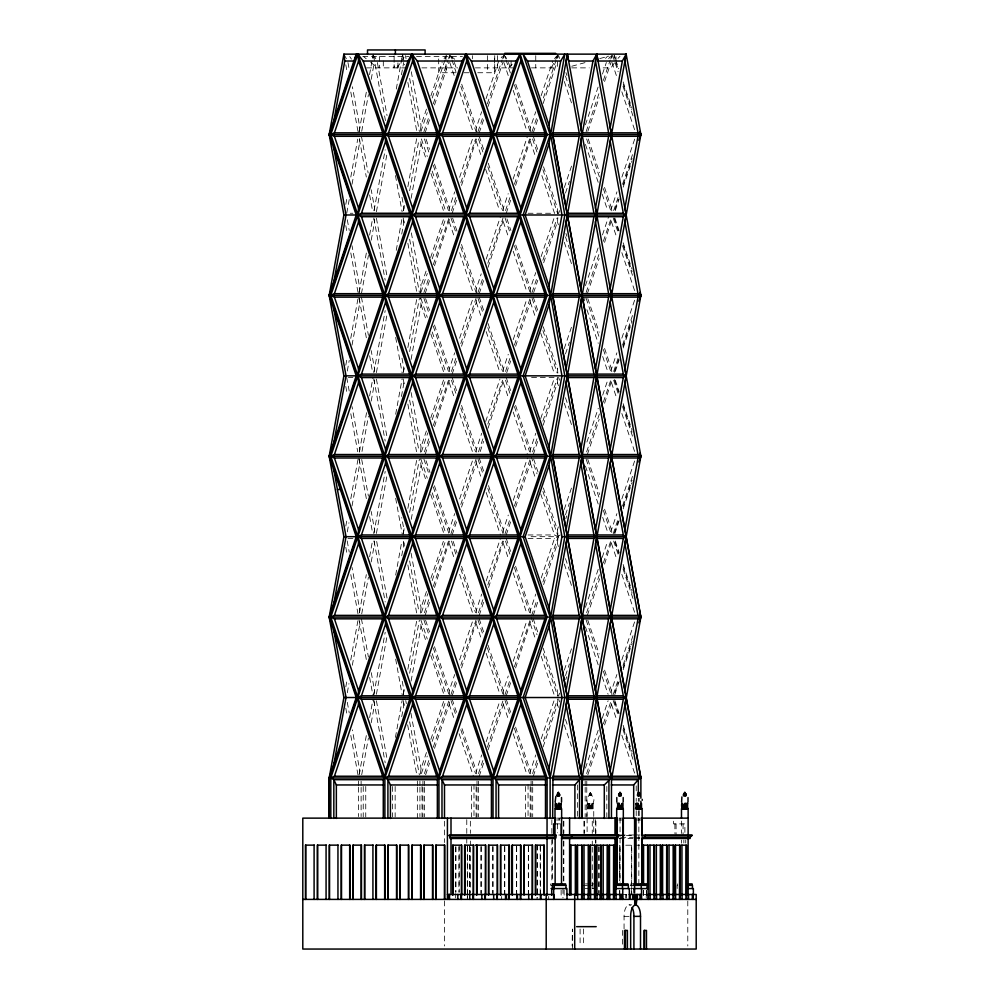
<?xml version="1.0" encoding="UTF-8"?>
<svg xmlns="http://www.w3.org/2000/svg" width="999" height="999" viewBox="0 0 999 999"><rect width="100%" height="100%" fill="white"/><g stroke="black" fill="none" stroke-linecap="round" stroke-linejoin="round"><path stroke-width="0.75" stroke-dasharray="5 3.75" d="M557.342 66.409L557.842 56.693M449.55 58.267L449.837 55.507M434.49 265.834L449.55 219.118M434.49 426.685L449.55 379.97M461.526 185.414L476.585 138.699M434.49 587.537L449.55 540.821M461.526 346.266L476.311 302.297L476.735 298.164M503.621 58.267L503.908 55.507M434.49 748.388L449.275 704.42L449.687 700.287M461.526 507.117L476.311 463.149L476.735 459.016M488.074 267.307L503.621 219.118M461.526 667.969L476.585 621.241M488.074 428.159L503.621 379.97M515.596 185.414L530.669 138.699M488.561 587.537L503.621 540.821M515.596 346.266L530.382 302.297L530.806 298.164M557.704 58.267L557.979 55.507M488.074 749.849L503.346 704.42L503.771 700.287M515.596 507.117L530.382 463.149L530.806 459.016M543.668 262.774L557.417 221.878L557.842 217.745M515.596 667.969L530.669 621.241M543.131 425.224L557.417 382.717L557.979 377.21M543.618 584.602L557.417 543.568L558.129 536.688L557.417 529.795L543.219 487.549M584.59 300.924L584.877 298.164M611.775 58.267L612.062 55.507M543.131 746.927L557.417 704.42L557.979 698.913M604.595 242.395L611.775 219.118M604.595 403.246L611.775 379.97M604.595 564.085L611.775 540.821M604.595 724.937L611.488 704.42L611.912 700.287M420.404 130.532L421.054 125.15L426.448 109.128M420.242 292.719L421.054 286.001L426.311 270.379M420.404 452.222L421.054 446.853L426.398 430.956M420.404 613.074L421.054 607.704L426.498 591.508M420.404 773.925L421.054 768.556L426.448 752.522M592.295 808.765L592.295 803.446L591.158 803.446L590.546 808.765M592.295 803.446L591.683 808.765M372.527 58.267L373.264 54.133M401.923 58.267L402.659 54.133L403.434 58.267M345.804 204.358L347.19 196.778M350.799 177.048L357.729 139.111M359.116 131.531L366.608 90.559M369.543 74.663L372.989 55.657M349.25 199.513L346.728 213.262L352.909 213.262M352.035 184.228L359.865 141.446L359.34 138.699M361.713 131.306L368.419 94.643M371.203 79.358L374.275 62.55M345.804 365.209L347.19 357.63M350.749 338.386L358.004 298.439M359.116 292.37L366.558 251.848M369.63 235.04L372.702 218.019M374.088 210.427L385.189 149.738M396.278 89.036L402.385 55.657M347.29 371.054L349.25 360.364M352.035 345.08L359.865 302.297L359.078 298.164M361.438 293.681L368.419 255.482M371.203 240.21L374.563 221.878L374.038 219.118M376.411 211.738L387.025 153.671M401.448 74.775L403.683 62.55M345.804 526.061L347.39 517.569M350.799 498.751L358.004 459.29M359.39 451.71L366.558 412.699M369.63 395.891L372.989 377.56M373.813 372.802L385.189 310.589M396.241 250.324L402.11 218.019M403.496 210.427L404.607 204.358M407.867 186.701L417.082 136.289M347.29 531.905L348.963 522.739M352.035 505.931L359.865 463.149L358.566 456.256M361.988 451.473L368.419 416.333M371.203 401.061L374.563 382.717L374.038 379.97M376.411 372.577L387.025 314.523M401.723 234.091L403.958 221.878L402.922 216.358M409.652 190.709L419.081 139.111M411.126 198.302L421.054 143.968L420.404 138.586M345.804 686.912L347.19 679.32M350.749 660.089L358.004 620.142M359.39 612.549L366.321 574.625M369.63 556.743L372.427 541.233M373.813 533.653L385.189 471.428M395.679 414.223L402.11 378.871M403.209 372.802L404.607 365.209M407.867 347.552L417.082 297.128M347.29 692.757L348.963 683.591M352.322 665.247L359.865 624L359.34 621.241M361.713 613.861L368.419 577.185M371.203 561.913L374.563 543.568L374.038 540.821M376.411 533.429L387.025 475.374M401.448 396.478L403.958 382.717L403.434 379.97M409.652 351.561L419.368 298.439M411.064 359.465L421.054 304.807L420.242 298.102M359.116 774.924L366.608 733.953M369.63 717.594L372.989 699.25M373.813 694.492L385.189 632.28M395.679 575.074L401.823 541.233M403.209 533.653L404.607 526.061M407.867 508.404L416.808 459.29M361.713 774.7L368.419 738.036M371.203 722.752L374.563 704.42L373.776 700.287M376.411 694.28L387.025 636.226M401.723 555.794L403.958 543.568L403.434 540.821M409.652 512.4L419.368 459.29M411.238 519.355L421.054 465.659L420.242 458.941M395.404 737.449L402.11 700.561M403.209 694.492L404.607 686.912M407.867 669.255L416.808 620.142M401.723 716.645L403.958 704.42L403.184 700.287M409.652 673.251L419.368 620.142M411.089 681.068L421.054 626.51L420.404 621.141M359.078 131.806L359.865 127.672L352.385 86.776M374.038 210.851L374.563 208.092L371.203 189.76M359.078 292.657L359.865 288.524L352.035 245.742M403.434 210.851L403.958 208.092L401.448 194.343M374.038 371.703L374.563 368.943L371.203 350.612M359.34 452.122L359.865 449.375L352.035 406.593M403.434 371.703L403.958 368.943L401.448 355.194M374.038 532.554L374.563 529.795L371.203 511.463M359.34 612.974L359.865 610.214L352.035 567.432M402.922 535.302L403.958 529.795L401.723 517.569M373.776 694.78L374.563 690.646L371.203 672.302M359.34 773.825L359.865 771.066L352.322 729.819M403.184 694.78L403.958 690.646L401.723 678.421M593.131 808.765L593.131 803.446L590.546 805.831M593.131 803.446L590.421 807.679C587.362 804.932 584.964 798.326 589.085 795.591L591.77 795.591C597.002 799.038 591.271 804.807 591.383 808.765M430.856 96.004L442.132 62.487M420.904 131.631L427.285 112.625M432.205 98.002L444.992 59.99M445.479 58.516L446.466 55.594M423.926 131.631L429.333 115.547M433.266 103.859L448.014 59.99M448.501 58.516L449.488 55.594M425.124 132.842L429.558 119.643M434.49 104.995L448.776 62.487M430.606 257.592L443.369 219.655M420.904 292.482L427.285 273.476M432.205 258.853L445.966 217.907M449.55 210.851L449.275 208.092L454.695 191.945M459.627 177.273L473.414 136.289M476.735 131.806L476.311 127.672L481.668 111.738M486.051 98.689L498.713 61.026L502.272 56.431M423.926 292.482L428.833 277.859M433.266 264.698L448.988 217.907M451.448 210.602L455.869 197.44M460.789 182.817L475.536 138.948M477.997 131.631L483.404 115.547M487.337 103.859L502.085 59.99M502.572 58.516L503.558 55.594M425.124 293.681L430.057 279.033M452.16 213.262L457.092 198.601M479.208 132.842L483.641 119.643M488.074 106.456L502.847 62.487M430.769 417.957L443.718 379.458M421.391 451.873L427.784 432.867M432.205 419.705L445.479 380.219M449.55 371.703L449.275 368.943L454.695 352.822M459.615 338.174L473.414 297.128M476.735 292.657L476.311 288.524L481.243 273.826M486.188 259.128L500.449 216.708M503.621 210.851L503.346 208.092L508.204 193.631M513.074 179.158L527.484 136.289M530.806 131.806L530.382 127.672L535.739 111.738M541.096 95.792L552.784 61.026M424.413 451.873L428.833 438.711M433.266 425.549L448.501 380.219M451.448 371.441L455.869 358.291M460.789 343.668L476.024 298.339M477.997 292.482L483.404 276.398M487.824 263.237L503.071 217.907M505.519 210.602L509.952 197.44M514.373 184.278L529.607 138.948M532.067 131.631L536.987 117.008M543.381 98.002L556.156 59.99M556.643 58.516L557.629 55.594M425.124 454.533L429.558 441.346M452.16 374.113L457.092 359.453M479.208 293.681L484.128 279.033M506.243 213.262L510.676 200.075M533.279 132.842L538.199 118.182M543.131 103.521L556.93 62.487M430.956 578.259L443.356 541.358M421.391 612.724L427.784 593.706M432.205 580.556L445.479 541.071M449.55 532.554L449.275 529.795L454.707 513.623M459.64 498.938L473.414 457.979M476.585 452.122L476.311 449.375L481.73 433.254M485.664 421.528L499.962 379.021M503.621 371.703L503.346 368.943L508.266 354.295M513.199 339.635L526.997 298.601M530.806 292.657L530.382 288.524L535.739 272.565M541.108 256.606L554.52 216.708M557.979 213.611L557.417 208.092L558.416 205.145M564.36 187.437L571.803 165.297M585.426 124.775L598.089 87.1M602.472 74.063L606.368 62.475M424.413 612.724L428.833 599.562M433.266 586.401L448.501 541.071M450.961 533.753L455.869 519.13M460.789 504.507L476.024 459.178M478.484 451.873L483.404 437.25M487.824 424.088L502.572 380.219M505.519 371.441L510.439 356.83M514.373 345.13L530.107 298.339M532.067 292.482L536.987 277.859M542.882 260.314L557.142 217.907M558.616 213.524L559.602 210.602M565.496 193.057L569.43 181.356M586.138 131.631L599.412 92.158M603.346 80.457L610.227 59.99M610.726 58.516L611.7 55.594M425.124 615.384L429.558 602.197M452.16 534.964L457.092 520.304M480.182 451.598L483.641 441.346M506.73 372.639L510.676 360.926M533.666 292.532L537.774 280.294M587.837 131.369L599.175 97.665M604.595 81.543L611.001 62.487M430.856 739.41L443.756 701.023M421.391 773.576L427.285 756.018M432.205 741.395L445.966 700.461M449.687 694.78L449.275 690.646L454.695 674.525M459.615 659.864L473.414 618.831M476.585 612.974L476.311 610.214L481.73 594.093M486.163 580.906L500.449 538.411M503.621 532.554L503.346 529.795L508.291 515.059M513.249 500.324L527.484 457.979M530.669 452.122L530.382 449.375L535.801 433.254M540.721 418.593L554.52 377.56L528.046 377.56M557.842 373.077L557.417 368.943L558.391 366.034M564.26 348.589L572.09 325.312M585.426 285.627L598.089 247.952M602.472 234.902L608.591 216.708M611.775 210.851L611.488 208.092L616.957 191.845M621.915 177.073L635.639 136.289M424.413 773.576L429.333 758.953M433.266 747.252L448.988 700.461M450.961 694.605L455.869 679.982M460.789 665.359L476.024 620.029M478.484 612.724L483.404 598.101M487.824 584.939L502.572 541.071M505.032 533.753L510.439 517.669M514.373 505.981L530.107 459.178M532.567 451.873L536.987 438.711M542.882 421.166L557.629 377.297M565.496 353.896L569.43 342.207M586.138 292.482L599.412 253.009M603.346 241.308L611.213 217.907M613.673 210.602L618.094 197.44M622.527 184.278L633.341 152.11M614.972 209.453L618.393 199.276M623.289 184.715L632.092 158.516M425.624 774.762L429.558 763.049M452.16 695.804L457.092 681.156M479.208 615.384L483.641 602.197M506.243 534.964L510.676 521.765M533.279 454.533L538.199 439.885M587.35 293.681L599.175 258.516M615.284 210.602L619.218 198.901M623.151 187.2L631.992 160.876M476.585 773.825L476.311 771.066L481.73 754.944M486.163 741.758L499.962 700.724M503.771 694.78L503.346 690.646L508.266 675.986M513.199 661.338L526.997 620.292M530.669 612.974L530.382 610.214L535.801 594.093M541.221 577.971L554.52 538.411L560.314 534.964M557.417 529.795L558.391 526.885M564.273 509.403L572.115 486.088M586.913 442.045L598.251 408.329M602.684 395.142L608.104 379.021M611.775 371.703L611.488 368.943L616.907 352.822M621.84 338.162L635.639 297.128M478.484 773.576L483.404 758.953M487.337 747.252L503.071 700.461M505.032 694.605L509.952 679.982M514.373 666.82L530.107 620.029M531.58 615.646L536.987 599.562M542.882 582.017L559.602 532.292M565.496 514.747L569.43 503.046M586.638 451.873L599.412 413.848M603.346 402.16L610.726 380.219M613.673 371.441L618.094 358.291M622.527 345.13L633.341 312.962M614.323 372.252L618.656 359.34M623.001 346.416L631.68 320.592M479.208 776.235L483.641 763.049M506.243 695.804L510.676 682.617M533.279 615.384L538.199 600.724M565.734 518.843L566.72 515.909M587.35 454.533L599.175 419.355M615.284 371.441L619.218 359.752M623.151 348.052L631.992 321.728M530.669 773.825L530.382 771.066L535.801 754.944M541.221 738.823L554.52 699.25M557.979 696.153L557.417 690.646L558.404 687.712M564.31 670.129L571.703 648.139M585.439 607.292L598.251 569.18M602.197 557.454L607.617 541.333M611.775 532.554L611.488 529.795L616.92 513.623M621.865 498.938L635.639 457.979M532.567 773.576L536.987 760.414M543.381 741.395L557.629 699M558.616 696.066L559.602 693.144M565.496 675.599L569.43 663.898M586.638 612.724L599.412 574.7M603.346 562.999L610.726 541.071M613.186 533.753L618.094 519.13M622.527 505.981L633.341 473.801M614.422 532.779L618.356 521.103M623.251 506.518L632.08 480.257M533.279 776.235L538.199 761.575M565.734 679.682L566.72 676.76M587.35 615.384L599.662 578.746M614.797 533.753L619.218 520.604M623.151 508.903L631.992 482.579M585.439 768.131L598.251 730.032M602.197 718.306L608.104 700.724M611.912 694.78L611.488 690.646L616.907 674.525M621.84 659.864L635.139 620.292M586.638 773.576L599.412 735.551M603.346 723.85L611.213 700.461M613.186 694.605L618.094 679.982M623.014 665.359L633.341 634.652M614.747 692.657L618.206 682.367M623.151 667.669L632.042 641.208M587.837 774.762L599.175 741.058M614.797 694.605L619.218 681.443M623.151 669.755L631.992 643.431M551.51 67.87L555.307 59.628M555.943 58.254L557.842 54.133M444.068 58.729L445.504 56.431M397.003 67.87L400.362 62.875M401.198 61.626L404.558 56.631M614.335 62.987L611.001 67.87L601.66 67.87M554.57 58.729L556.343 56.431M608.641 58.729L610.414 56.431M589.635 793.968L589.635 795.591L589.46 793.531L590.421 792.394L591.346 795.591M587.724 803.446C592.844 813.211 584.777 793.755 587.724 808.765M508.791 67.87L513.723 62.587M605.544 58.367L607.517 56.244M617.981 58.404L619.979 56.269M590.297 805.831L589.173 805.831L588.561 803.446L589.685 803.446L590.297 808.765M571.728 66.259L585.014 62.625M599.762 58.579L608.616 56.156M362.762 56.444L408.991 56.444M416.496 56.444L462.462 56.444M366.658 67.87L405.906 67.87M421.878 67.87L457.654 67.87M475.412 67.87L512.749 67.87M531.493 67.87L557.704 67.87M571.69 67.87L589.198 67.87M456.093 72.74L438.686 72.74L438.686 55.682M464.185 72.74L468.968 72.74M477.747 72.74L494.468 72.74L494.468 55.682M528.046 213.262L554.52 213.262L541.221 173.689M348.276 377.56L352.909 377.56M528.046 534.964L554.52 534.964L558.129 536.688L528.771 536.688M352.909 538.411L346.728 538.411L349.25 552.16M528.046 538.411L554.52 538.411M589.46 793.531L591.396 793.531M589.373 793.968L591.47 794.467M590.596 794.467L591.733 794.467L591.733 795.591M587.724 807.879L593.131 807.879M556.455 818.131L560.089 818.131M618.893 818.131L621.99 818.131M637.387 818.131L641.108 818.131M556.443 819.979L560.089 819.979M618.756 819.979L621.99 819.979M636.213 819.979L640.883 819.979M556.593 823.888L559.952 823.888M558.741 835.002L561.163 835.002M620.204 834.977L633.828 834.977M635.364 834.977L639.984 834.977M620.204 835.401L624.825 835.401M626.373 835.401L632.529 835.401M620.779 837.337L633.241 837.337M634.79 837.337L641.021 837.337M619.23 838.486L633.828 838.486M634.79 838.486L641.021 838.486M625.711 845.204L631.718 845.204L631.718 893.531M634.665 845.204L640.684 845.204M585.426 883.89L589.835 883.89M592.007 883.89L594.83 883.89M633.803 883.89L630.869 883.89L630.869 885.364M582.492 885.364L592.769 885.364L592.894 888.561M630.444 885.364L634.852 885.364M585.014 888.561L590.159 888.561M592.207 888.561L596.74 888.561M630.444 888.561L634.852 888.561M622.502 894.48L626.71 894.48L626.71 898.163M643.818 894.48L646.69 894.48M624.063 928.808L624.063 916.358A11.189 5.345 -90 0 1 628.995 904.832L631.63 904.832M624.063 916.358L629.333 916.358M450.874 56.094L456.943 61.001M363.936 56.881L366.208 58.716M370.741 62.375L377.535 67.87M349.762 56.631L351.436 59.128M505.357 56.431L506.668 58.729M451.286 56.431L452.597 58.729M374.538 56.431L375.799 58.729M344.493 55.282L346.403 58.729M614.298 55.594L615.284 58.516M615.771 59.99L618.718 68.756M623.151 81.918L631.992 108.242M615.896 62.4L618.206 69.281M623.339 84.565L631.843 109.865M612.687 55.594L614.66 61.451M615.147 62.912L618.094 71.678M623.014 86.301L633.341 117.008M611.987 62.487L616.907 77.148M621.84 91.796L635.639 132.842M565.946 72.615L566.92 75.512M588.261 139.011L599.575 172.64M604.545 187.412L611.488 208.092M614.797 217.907L619.218 231.069M623.151 242.769L631.992 269.093M614.31 218.556L618.443 230.831M623.326 245.354L632.105 271.491M558.616 55.594L559.602 58.516M565.496 76.074L569.43 87.762M586.638 138.948L599.412 176.96M603.346 188.661L610.726 210.602M613.186 217.907L618.094 232.53M622.527 245.692L633.341 277.859M564.31 81.543L571.703 103.521M585.439 144.38L598.251 182.48M602.197 194.206L607.617 210.327M611.488 221.878L616.907 237.999M621.84 252.647L635.139 292.22M508.466 62.475L510.901 69.718M515.771 84.203L530.382 127.672M533.279 136.289L538.074 150.549M543.531 166.771L557.417 208.092M565.946 233.454L566.92 236.363M587.837 298.601L599.175 332.305M604.595 348.426L611.488 368.943M615.284 380.219L619.218 391.92M623.151 403.621L631.992 429.932M614.36 379.558L618.681 392.382M623.151 405.694L632.042 432.155M504.045 54.133L505.519 58.516M506.018 59.99L510.439 73.139M514.373 84.84L530.107 131.631M532.567 138.948L536.987 152.11M542.882 169.655L557.629 213.524M565.496 236.913L569.43 248.614M586.138 298.339L599.412 337.812M603.346 349.513L610.726 371.441M613.673 380.219L618.094 393.381M622.527 406.543L633.341 438.711M503.833 62.487L508.266 75.674M513.199 90.335L526.997 131.369M530.382 141.446L535.801 157.567M557.417 221.878L558.404 224.8M564.298 242.32L572.152 265.697M586.913 309.628L598.251 343.331M602.684 356.518L608.104 372.639M611.488 382.717L616.907 398.838M621.84 413.499L634.652 451.598M454.383 62.475L456.83 69.718M461.7 84.203L476.311 127.672M479.208 136.289L483.891 150.225M488.261 163.249L503.346 208.092M506.98 218.893L510.876 230.507M515.746 245.005L530.382 288.524M533.279 297.128L538.349 312.225M543.244 326.773L557.417 368.943M587.824 459.39L599.637 494.53M604.57 509.215L611.488 529.795M615.284 541.071L619.218 552.772M623.151 564.46L631.992 590.784M614.934 542.107L618.856 553.758M623.251 566.858L632.08 593.094M450.462 55.594L451.448 58.516M451.948 59.99L455.869 71.678M460.789 86.301L476.024 131.631M478.484 138.948L483.404 153.571M487.824 166.733L502.572 210.602M505.032 217.907L510.439 233.991M514.373 245.692L530.107 292.482M532.067 298.339L536.987 312.962M542.882 330.507L557.142 372.914M558.616 377.297L559.602 380.219M565.496 397.764L569.43 409.465M586.138 459.178L599.412 498.663M603.346 510.364L611.213 533.753M613.673 541.071L618.094 554.233M623.014 568.856L633.341 599.562M449.762 62.487L454.695 77.148M459.615 91.796L472.914 131.369M476.311 141.446L481.73 157.567M485.664 169.293L499.463 210.327M503.346 221.878L508.266 236.526M513.199 251.186L526.997 292.22M530.382 302.297L535.801 318.419M540.721 333.079L554.52 374.113M557.417 382.717L558.404 385.651M564.31 403.246L571.703 425.224M585.439 466.083L598.251 504.183M602.684 517.37L608.104 533.491M611.488 543.568L616.907 559.69M621.84 574.35L634.652 612.449M426.098 139.161L429.533 149.375M434.465 164.061L449.275 208.092M452.634 218.107L457.043 231.206M461.488 244.43L476.311 288.524M479.208 297.128L483.641 310.327M488.074 323.514L503.346 368.943M506.243 377.56L510.676 390.746M515.596 405.407L530.382 449.375M533.653 459.09L538.324 472.977M587.837 620.292L599.175 654.008M604.595 670.129L611.488 690.646M614.797 700.461L619.218 713.611M623.151 725.311L631.992 751.635M614.547 701.798L618.456 713.411M623.326 727.921L632.105 754.045M424.413 138.948L429.333 153.571M433.266 165.272L448.501 210.602M450.961 217.907L455.869 232.53M460.789 247.153L476.024 292.482M477.997 298.339L483.404 314.423M487.824 327.585L502.572 371.441M505.519 380.219L510.439 394.842M514.373 406.543L529.607 451.873M531.081 456.256L536.987 473.801M542.882 491.358L559.602 541.071M565.496 558.616L569.43 570.317M586.138 620.029L599.412 659.515M603.346 671.216L611.213 694.605M613.186 700.461L618.094 715.084M623.014 729.707L633.341 760.414M421.391 138.948L427.285 156.493M432.205 171.116L445.479 210.602M449.275 221.878L454.695 237.999M459.615 252.647L472.914 292.22M476.311 302.297L481.73 318.419M486.163 331.606L499.962 372.639M503.346 382.717L508.266 397.377M513.199 412.038L527.484 454.533M530.382 463.149L535.801 479.27M540.721 493.918L554.52 534.964M557.417 543.568L558.404 546.503M564.31 564.085L571.703 586.076M585.439 626.922L598.251 665.034M602.197 676.76L608.104 694.342M611.488 704.42L616.907 720.541M621.84 735.202L635.639 776.235M421.054 143.968L426.511 160.202M430.981 173.476L443.381 210.377M425.624 298.601L429.558 310.327M434.49 324.975L449.275 368.943M452.16 377.56L457.092 392.207M461.526 405.407L476.311 449.375M479.208 457.979L484.028 472.34M488.486 485.589L503.346 529.795M506.243 538.411L510.676 551.598M515.596 566.246L530.382 610.214M533.279 618.831L538.199 633.491M543.131 648.139L557.417 690.646M423.926 298.339L428.833 312.962M433.266 326.111L448.501 371.441M451.448 380.219L455.869 393.381M460.789 408.004L475.536 451.873M477.997 459.178L483.404 475.262M487.824 488.424L503.071 533.753M505.519 541.071L509.952 554.233M514.373 567.395L529.607 612.724M531.081 617.107L536.987 634.652M543.381 653.658L557.629 696.066M558.616 699L559.602 701.922M565.496 719.467L567.956 726.773M420.904 298.339L427.285 317.345M432.205 331.968L445.479 371.441M449.275 382.717L454.695 398.838M459.615 413.499L472.427 451.598M476.311 463.149L481.231 477.797M486.163 492.457L500.449 534.964M503.346 543.568L508.266 558.229M513.199 572.877L526.498 612.449M530.382 624L535.801 640.122M541.221 656.243L554.52 695.804M557.417 704.42L558.404 707.354M564.31 724.937L571.703 746.927M421.054 304.807L426.423 320.791M430.819 333.853L443.519 371.616M426.049 460.726L430.007 472.477M434.453 485.701L449.275 529.795M453.146 541.333L457.092 553.059M461.526 566.246L476.311 610.214M479.208 618.831L483.641 632.017M488.074 645.217L503.346 690.646M506.243 699.25L510.676 712.449M515.596 727.097L530.382 771.066M423.926 459.178L428.833 473.801M433.266 486.963L448.988 533.753M451.448 541.071L455.869 554.233M460.789 568.856L475.536 612.724M477.997 620.029L483.404 636.113M487.337 647.814L503.071 694.605M505.032 700.461L509.952 715.084M514.373 728.234L529.607 773.576M420.904 459.178L427.285 478.196M432.205 492.819L445.966 533.753M449.275 543.568L454.695 559.69M459.615 574.35L472.427 612.449M476.311 624L481.231 638.648M486.163 653.309L499.962 694.342M503.346 704.42L508.266 719.08M513.199 733.728L526.997 774.762M421.054 465.659L426.373 481.481M430.731 494.43L443.618 532.754M425.624 620.292L429.558 632.017M434.49 646.678L449.275 690.646M452.16 699.25L457.092 713.91M462.025 728.571L476.311 771.066M423.926 620.029L429.333 636.113M433.266 647.814L448.988 694.605M450.961 700.461L455.869 715.084M460.789 729.707L475.536 773.576M420.904 620.029L427.285 639.035M432.205 653.658L445.966 694.605M449.275 704.42L454.695 720.541M459.128 733.728L473.414 776.235M421.054 626.51L426.423 642.457M430.806 655.506L443.481 693.194M614.135 55.507L614.785 58.267M373.526 55.507L374.038 58.267M411.288 71.716L421.054 125.15M405.494 55.657L406.044 58.691M409.652 78.409L419.368 131.531M402.934 55.657L404.607 64.76M407.867 82.418L416.808 131.531M411.351 232.867L421.054 286.001M377.36 62.537L387.038 115.559M409.652 239.261L419.368 292.37M373.539 55.657L385.452 120.617M395.454 175.537L402.11 211.738M403.209 218.019L404.607 225.612M407.867 243.269L416.808 292.37M411.126 392.532L421.054 446.853M347.952 62.537L349.063 68.594M361.438 136.289L368.132 172.952M376.411 218.232L387.025 276.298M409.652 400.112L419.081 451.71M345.804 64.76L347.19 72.34M350.799 92.07L358.004 131.531M359.39 139.111L366.321 177.048M369.63 194.93L372.702 211.738M373.813 218.019L385.189 280.232M395.679 337.437L402.11 372.802M403.209 378.871L404.607 386.451M407.867 404.108L416.533 451.71M411.089 553.184L421.054 607.704M347.29 219.768L349.25 230.457M361.438 297.128L368.419 335.327M376.411 379.083L387.025 437.15M409.652 560.963L419.081 612.549M345.804 225.612L347.19 233.192M350.799 252.922L358.004 292.37M359.116 298.439L366.558 338.973M369.63 355.781L372.702 372.802M373.813 378.871L385.189 441.083M395.679 498.289L402.11 533.653M403.496 541.233L404.607 547.302M407.867 564.959L417.082 615.384M410.939 713.186L421.054 768.556M346.728 377.56L349.25 391.308M361.713 459.515L368.419 496.178M376.685 541.458L387.025 597.989M405.769 700.561L406.331 703.596M409.652 721.815L419.368 774.924M345.804 386.451L347.19 394.043M350.799 413.773L357.729 451.71M359.116 459.29L366.558 499.812M369.63 516.62L372.702 533.653M374.088 541.233L385.189 601.935M395.679 659.14L402.11 694.492M403.209 700.561L404.607 708.154M407.654 724.849L416.808 774.924M361.438 618.831L368.419 657.03M376.411 700.786L387.025 758.84M345.804 547.302L347.19 554.895M350.799 574.625L358.004 613.861M359.116 620.142L366.608 661.113M369.63 677.472L372.989 695.804M373.813 700.561L385.189 762.786M347.29 702.309L349.25 713.011M345.804 708.154L347.19 715.746M350.799 735.464L358.004 774.924M687.787 900.948L687.787 945.991M685.739 839.997L685.739 843.031M684.889 832.367L684.889 823.888L673.538 823.888L673.538 821.003M683.853 839.997L683.853 843.031M683.066 823.888L683.066 834.977M681.48 821.041L681.468 833.441M681.468 840.034L681.468 843.144M677.534 883.89L677.534 885.364M677.147 885.364L677.147 888.561M676.073 823.888L676.073 835.189M674.912 823.888L674.912 833.591M646.703 890.596L646.69 898.163M646.428 890.596L646.428 897.939M646.253 894.48L646.253 898.163M643.568 890.072L643.556 897.939M643.269 890.596L643.269 897.939M639.235 798.189L639.235 801.298M639.235 810.639L639.235 819.979M638.848 818.131L638.848 883.89M638.324 798.276L638.324 801.385M638.324 810.676L638.324 819.979M636.213 785.876L636.213 792.082M636.213 798.276L636.213 801.385M636.213 810.676L636.213 816.882M631.443 845.204L631.443 893.531M626.261 894.48L626.261 898.163M625.811 894.48L625.811 898.163M622.527 930.419L622.527 945.941M620.054 818.131L620.054 836.488M620.054 838.011L620.054 882.354M619.817 880.344L619.817 845.204L619.53 880.344M619.817 890.596L619.817 893.531M619.53 890.596L619.53 893.531M615.996 56.693L615.996 60.539M606.818 786.475L606.818 816.932M599.088 846.727L599.088 893.531M598.801 846.727L598.801 893.531M598.351 883.89L598.351 885.364M595.891 821.19L595.891 833.441M595.891 840.034L595.891 843.144M595.454 819.692L595.454 833.678M595.454 839.909L595.454 843.019M593.743 816.433L593.743 808.765L587.1 808.765L587.1 816.433M593.743 817.969L593.743 833.303M592.769 883.89L592.769 885.364M592.519 803.446L592.519 808.765M592.27 821.19L592.27 833.428M592.27 841.071L592.27 845.654M592.27 847.189L592.27 883.89M591.995 805.831L591.995 808.765M591.146 793.968L591.071 795.591M591.158 803.446L591.158 808.765M590.884 793.968L590.884 795.591L590.421 792.394L590.109 795.591M590.459 793.968L590.384 795.591M590.247 793.968L589.123 794.467L589.123 795.591M589.785 793.968L589.785 795.591M589.685 803.446L589.685 808.765M589.472 805.831L589.472 808.765M589.173 805.831L589.173 808.765M588.848 805.831L588.848 808.765M588.561 803.446L588.561 808.765M588.336 803.446L588.336 808.765M587.1 817.969L587.112 833.428M586.775 781.23L586.775 785.876M586.775 787.424L586.775 816.882M585.164 781.068L585.164 785.738M585.164 787.299L585.164 816.87M584.365 821.19L584.365 833.416M583.928 821.19L583.928 833.441M583.566 929.033L583.566 945.966M580.094 929.033L580.094 945.966M577.41 784.952L577.41 816.932M572.377 949.05L572.377 929.033L572.152 945.966M564.123 890.109L564.123 897.851M563.836 821.19L563.836 833.416M563.836 841.071L563.836 882.342M563.399 821.19L563.399 833.441M563.399 841.096L563.399 880.906M562.974 888.561L562.974 897.851M561.126 890.109L561.126 897.851M559.128 818.131L559.128 819.979M557.529 823.888L557.529 832.741M552.31 838.486L552.31 880.344M551.86 819.692L551.86 833.678M551.86 839.909L551.86 880.344M550.437 883.89L550.437 885.364M548.688 896.465L548.688 899.4M540.484 846.565L540.484 893.531M540.197 845.029L540.197 893.531M537.287 845.029L537.287 897.939M537 845.029L537 899.4M535.751 55.657L535.751 67.87M532.692 781.23L532.692 785.876M532.692 787.424L532.692 816.882M531.081 781.068L531.081 785.738M531.081 787.299L531.081 816.87M530.182 786.475L530.182 816.932M528.621 846.565L528.621 893.531M528.334 846.565L528.334 893.531M528.059 784.327L528.059 816.882M525.549 786.475L525.549 816.932M516.67 846.565L516.67 893.531M516.383 846.565L516.383 893.531M511.088 61.001L511.088 67.87M504.807 846.565L504.807 893.531M504.52 846.565L504.52 893.531M501.548 896.465L501.548 899.4M497.502 55.657L497.502 67.87M494.717 55.657L494.717 67.87M493.044 846.565L493.044 893.531M492.757 846.565L492.757 893.531M487.475 55.682L487.475 72.74M481.218 846.565L481.218 893.531M480.944 846.565L480.944 893.531M478.621 781.23L478.621 785.876M478.621 787.424L478.621 816.882M477.01 781.068L477.01 785.738M477.01 787.299L477.01 816.87M476.098 786.475L476.098 819.979M473.988 784.327L473.988 816.882M472.365 55.682L472.365 58.791M471.478 786.475L471.478 816.932M470.354 821.178L470.354 833.378M470.354 841.008L470.354 845.579M470.354 847.102L470.354 893.206M469.692 846.565L469.692 893.531M469.405 846.565L469.405 893.531M467.619 846.827L467.619 892.182M467.619 893.63L467.619 897.951M467.345 845.291L467.345 895.067M467.345 896.515L467.345 899.4M466.77 819.667L466.77 833.516M466.77 838.486L466.77 843.144M459.203 845.291L459.203 892.182M458.916 846.827L458.916 892.182M455.944 846.827L455.944 892.182M455.669 846.827L455.669 892.182M455.669 893.63L455.669 897.951M445.991 55.682L445.991 72.74M444.38 821.178L444.38 842.532M444.38 900.948L444.38 945.991M424.55 781.23L424.55 785.876M424.55 787.424L424.55 816.882M422.939 781.068L422.939 785.738M422.939 787.299L422.939 816.87M422.028 786.475L422.028 816.932M419.917 781.043L419.917 785.689M419.917 787.224L419.917 816.583M417.357 781.043L417.395 785.826M417.357 787.224L417.357 818.131M395.154 786.475L395.154 816.932M394.118 55.919L394.118 67.87L394.106 61.001M392.632 786.475L392.632 816.932M383.304 61.001L383.304 67.87M379.483 56.444L379.483 67.87M365.746 786.475L365.746 816.932M363.236 786.475L363.236 816.932M361.114 781.218L361.114 785.826M361.114 787.374L361.114 816.595M358.566 781.043L358.604 785.826M358.566 787.224L358.604 816.595M628.995 904.832A11.064 5.282 -90 0 1 630.319 905.381M397.939 67.87L397.939 62.375L397.839 67.87"/><path stroke-width="1.5" d="M581.043 611.6L596.79 697.527L593.918 699.25L580.781 771.066L552.684 617.107L640.883 134.565L638.011 132.842L611.763 132.842L611.488 134.565L608.616 136.289L582.355 136.289L582.08 134.565L579.208 132.842L566.083 61.026L567.382 54.133L640.883 456.256L582.08 777.959L582.08 818.418L582.355 776.235L608.616 776.235L611.488 777.959L611.45 818.431M330.806 818.418L330.806 777.959L547.102 134.565L544.917 132.842L496.628 132.842L490.846 136.289L442.557 136.289L436.763 132.842L388.486 132.842L382.692 136.289L358.554 208.092L357.842 214.985L358.554 221.878L382.692 293.681L388.486 297.128L436.763 297.128L442.557 293.681L490.846 293.681L496.628 297.128L544.917 297.128L547.102 295.404L465.996 54.133L462.075 61.026L439.66 127.672L438.961 134.565L439.66 141.446L463.811 213.262L469.592 216.708L517.882 216.708L520.067 214.985L520.779 208.092L544.917 136.289L547.102 134.565L520.067 54.133L516.146 61.026L493.743 127.672L493.031 134.565L493.743 141.446L517.882 213.262L520.067 214.985L520.779 221.878L544.917 293.681L547.102 295.404L384.89 777.959L384.89 818.418M544.917 293.681L496.628 293.681L490.846 297.128L442.557 297.128L436.763 293.681L388.486 293.681L382.692 297.128L358.554 368.943L357.842 375.836L358.554 382.717L382.692 454.533L388.486 457.979L436.763 457.979L442.557 454.533L490.846 454.533L496.628 457.979L544.917 457.979L547.102 456.256L411.925 54.133L407.992 61.026L385.589 127.672L384.89 134.565L385.589 141.446L409.727 213.262L415.522 216.708L463.811 216.708L469.592 213.262L517.882 213.262M438.961 818.418L438.961 777.959L547.102 456.256L544.917 454.533L496.628 454.533L490.846 457.979L442.557 457.979L436.763 454.533L388.486 454.533L382.692 457.979L358.554 529.795L357.842 536.688L358.554 543.568L382.692 615.384L388.486 618.831L436.763 618.831L442.557 615.384L490.846 615.384L496.628 618.831L544.917 618.831L547.102 617.107L357.842 54.133L330.806 134.565L547.102 777.959L547.102 818.418M463.811 213.262L415.522 213.262L409.727 216.708L385.589 288.524L384.89 295.404L385.589 302.297L409.727 374.113L415.522 377.56L463.811 377.56L469.592 374.113L517.882 374.113L520.067 375.836L520.779 382.717L544.917 454.533M493.031 818.418L493.031 777.959L547.102 617.107L544.917 615.384L496.628 615.384L490.846 618.831L442.557 618.831L436.763 615.384L388.486 615.384L382.692 618.831L358.554 690.646L357.842 697.527L358.554 704.42L382.692 776.235L387.912 779.682L437.35 779.682L442.557 776.235L490.846 776.235L496.053 779.682L545.491 779.682L547.102 777.959L544.917 776.235L520.779 704.42L520.067 697.527L520.779 690.646L544.917 618.831M544.917 297.128L520.779 368.943L520.067 375.836L517.882 377.56L469.592 377.56L463.811 374.113L415.522 374.113L409.727 377.56L385.589 449.375L384.89 456.256L385.589 463.149L409.727 534.964L415.522 538.411L463.811 538.411L469.592 534.964L517.882 534.964L520.067 536.688L520.779 543.568L544.917 615.384M544.917 136.289L496.628 136.289L490.846 132.842L442.557 132.842L436.763 136.289L412.624 208.092L411.925 214.985L412.624 221.878L436.763 293.681M544.917 457.979L520.779 529.795L520.067 536.688L517.882 538.411L469.592 538.411L463.811 534.964L415.522 534.964L411.925 536.688L409.727 538.411L385.589 610.214L384.89 617.107L385.589 624L409.727 695.804L411.925 697.527L415.522 699.25L463.811 699.25L469.592 695.804L517.882 695.804L520.067 697.527L517.882 699.25L493.743 771.066L493.031 777.959L491.421 779.682L491.421 818.431M436.763 297.128L412.624 368.943L411.925 375.836L412.624 382.717L436.763 454.533M517.882 699.25L469.592 699.25L463.811 695.804L415.522 695.804L409.727 699.25L385.589 771.066L384.89 777.959L383.279 779.682L383.279 818.431M436.763 457.979L412.624 529.795L411.925 536.688L412.624 543.568L436.763 615.384M463.811 216.708L439.66 288.524L438.961 295.404L439.66 302.297L463.811 374.113M436.763 618.831L412.624 690.646L411.925 697.527L412.624 704.42L436.763 776.235L441.983 779.682L491.421 779.682M463.811 377.56L439.66 449.375L438.961 456.256L439.66 463.149L463.811 534.964M490.846 136.289L466.695 208.092L465.996 214.985L466.695 221.878L490.846 293.681M463.811 538.411L439.66 610.214L438.961 617.107L439.66 624L463.811 695.804M490.846 297.128L466.695 368.943L465.996 375.836L466.695 382.717L490.846 454.533M463.811 699.25L439.66 771.066L438.961 777.959L330.806 456.256L465.996 54.133L471.328 61.026L493.743 127.672M490.846 457.979L466.695 529.795L465.996 536.688L466.695 543.568L490.846 615.384M517.882 216.708L493.743 288.524L493.031 295.404L493.743 302.297L517.882 374.113M490.846 618.831L466.695 690.646L465.996 697.527L466.695 704.42L490.846 776.235M517.882 377.56L493.743 449.375L493.031 456.256L493.743 463.149L517.882 534.964M517.882 538.411L493.743 610.214L493.031 617.107L493.743 624L517.882 695.804M559.715 808.765L559.715 803.446L558.478 803.446L558.116 808.765M559.715 803.446L559.353 808.765M686.188 808.765L686.188 803.446L684.952 803.446L684.59 808.765M686.188 803.446L685.826 808.765M637.399 899.4L637.399 894.48L636.188 904.832L634.727 904.832L635.888 894.48M548.988 125.15L527.435 61.026L523.089 54.133L550.124 134.565L523.089 214.985L550.124 295.404L523.089 375.836L550.124 456.256L523.089 536.688L550.124 617.107L523.089 697.527L550.124 777.959L564.822 697.527L548.988 607.704L525.112 536.688L548.988 465.659L564.822 375.836L548.988 286.001L525.112 214.985L548.988 143.968L564.822 54.133L560.714 61.026L548.988 125.15L564.822 214.985L548.988 304.807L525.112 375.836L548.988 446.853L564.822 536.688L548.988 626.51L525.112 697.527L548.988 768.556L550.124 777.959L550.124 818.418M625.799 56.893L626.148 54.133L640.883 134.565L638.873 140.409M561.525 802.147L561.525 797.539M623.201 802.147L623.201 797.539M687.999 802.147L687.999 797.539M616.795 797.539L616.795 802.147M333.341 123.639L344.78 61.026L354.62 61.026L356.231 54.133L329.195 134.565L356.231 214.985L329.195 295.404L356.231 375.836L329.195 456.256L356.231 536.688L329.195 617.107L356.231 697.527L329.195 777.959L329.195 818.131L329.158 777.959L343.906 697.527L329.158 617.107L343.906 536.688L329.158 456.256L343.906 375.836L329.158 295.404L343.906 214.985L329.158 134.565L343.906 54.133L626.186 54.133L552.684 456.256L580.781 610.214L593.918 538.411L596.79 536.688L581.043 450.749M333.329 284.49L346.041 214.985L333.616 147.028M333.329 445.342L346.041 375.836L333.616 307.867M333.329 606.193L346.041 536.688L333.604 468.643M333.329 767.045L346.041 697.527L333.616 629.582M548.988 286.001L561.975 214.985L548.988 143.968M604.295 818.456L604.295 784.952L611.488 777.959L596.79 697.527L593.918 695.804L580.781 624L582.08 617.107L579.208 615.384L566.083 543.568L567.657 534.964L593.918 534.964L596.79 536.688L597.065 538.411L623.314 538.411L626.186 536.688L623.314 534.964L610.189 463.149L611.488 456.256L608.616 454.533L595.491 382.717L596.79 375.836L593.918 374.113L580.781 302.297L582.08 295.404L579.208 293.681L552.959 293.681L552.684 295.404L640.883 777.959L638.324 779.682L611.45 779.682L640.883 617.107L638.011 615.384L624.887 543.568L626.186 536.688L566.083 208.092L579.208 136.289L582.08 134.565L582.355 132.842L608.616 132.842L611.488 134.565L611.763 136.289L638.011 136.289L640.883 134.565L639.86 131.631M579.208 615.384L552.959 615.384L552.684 617.107L582.08 777.959L579.532 779.682L552.647 779.682L640.883 295.404L596.79 54.133L592.969 61.026L580.781 127.672L582.08 134.565L580.781 141.446L593.918 213.262L596.79 214.985L597.065 216.708L623.314 216.708L626.186 214.985L624.887 208.092L638.011 136.289M638.011 132.842L624.887 61.026L626.186 54.133L622.365 61.026L598.001 61.026L596.79 54.133L552.684 295.404L580.781 449.375L593.918 377.56L596.79 375.836M548.988 446.853L561.975 375.836L548.988 304.807M566.083 368.943L579.208 297.128L582.08 295.404L582.355 293.681L608.616 293.681L611.488 295.404L611.763 297.128L638.011 297.128L640.883 295.404L639.86 292.482M580.781 288.524L593.918 216.708L596.79 214.985L595.491 208.092L608.616 136.289M622.365 61.026L610.189 127.672L611.488 134.565L610.189 141.446L623.314 213.262L626.186 214.985L624.887 221.878L638.011 293.681L640.883 295.404L638.873 301.261M548.988 607.704L561.975 536.688L548.988 465.659M566.083 529.795L579.208 457.979L582.08 456.256L582.355 454.533L608.616 454.533M595.491 368.943L608.616 297.128L611.488 295.404L611.763 293.681L638.011 293.681M623.314 216.708L610.189 288.524L611.488 295.404L610.189 302.297L623.314 374.113L626.186 375.836L624.887 382.717L638.011 454.533L640.883 456.256L638.873 462.112M548.988 768.556L561.975 697.527L548.988 626.51M566.083 690.646L579.208 618.831L582.08 617.107L582.355 615.384L608.616 615.384L611.488 617.107L626.186 697.527L624.887 704.42L638.011 776.235L640.883 777.959L640.883 798.189M595.491 529.795L608.616 457.979L611.488 456.256L611.763 454.533L638.011 454.533M610.189 449.375L623.314 377.56L626.186 375.836L624.887 368.943L638.011 297.128M595.491 690.646L608.616 618.831L611.488 617.107L611.763 615.384L638.011 615.384M597.065 699.25L623.314 699.25L626.186 697.527L623.314 695.804L610.189 624L611.488 617.107L610.189 610.214L623.314 538.411M624.887 529.795L638.011 457.979L640.883 456.256L639.86 453.334M610.189 771.066L623.314 699.25M624.887 690.646L638.011 618.831L640.883 617.107L552.684 134.565L552.959 132.842L579.208 132.842M596.79 54.133L595.491 61.026L608.616 132.842M596.79 214.985L595.491 221.878L608.616 293.681M596.79 536.688L595.491 543.568L608.616 615.384M596.79 697.527L595.491 704.42L608.616 776.235M619.717 793.531L620.004 792.394L620.966 793.531L620.454 795.591M638.511 793.531L638.798 792.394L639.76 793.531L637.824 793.531L637.874 795.591L637.749 793.968L639.847 793.968L639.772 795.591M562.05 838.486L562.574 835.002M555.669 837.349L556.193 835.114L449.2 835.114L450.099 838.486L555.669 838.486L555.669 837.349L450.099 837.349M622.702 808.765C624.063 799.575 620.404 804.357 620.953 808.765M622.702 803.446L620.953 805.831M639.747 808.765C638.174 807.379 642.245 801.111 640.996 804.757M333.541 123.726L335.939 116.596M336.9 113.736L340.259 103.746M340.734 102.323L354.121 62.5M382.692 136.289L334.415 136.289L330.806 134.565L334.415 132.842L358.554 61.026L357.842 54.133L363.186 61.026L385.589 127.672M333.541 284.553L337.937 271.478M339.897 265.672L354.058 223.551M439.66 127.672L417.257 61.026L411.925 54.133L330.806 295.404L493.031 777.959L496.628 776.235L544.917 776.235M382.692 297.128L334.415 297.128L330.806 295.404L334.415 293.681L358.554 221.878M409.727 216.708L361.451 216.708L357.842 214.985L361.451 213.262L385.589 141.446M388.486 132.842L412.624 61.026L411.925 54.133M333.554 445.379L341.983 420.292M352.897 387.837L355.382 380.457M382.692 457.979L334.415 457.979L330.806 456.256L334.415 454.533L358.554 382.717M409.727 377.56L361.451 377.56L357.842 375.836L361.451 374.113L385.589 302.297M388.486 293.681L412.624 221.878M415.522 213.262L439.66 141.446M442.557 132.842L466.695 61.026L465.996 54.133M333.541 606.243L337.949 593.144M339.91 587.325L347.252 565.484M347.739 564.035L354.083 545.167M436.763 776.235L388.486 776.235L384.89 777.959L330.806 617.107L334.415 615.384L358.554 543.568M409.727 538.411L361.451 538.411L357.842 536.688L361.451 534.964L385.589 463.149M388.486 454.533L412.624 382.717M415.522 374.113L439.66 302.297M442.557 293.681L466.695 221.878M469.592 213.262L493.743 141.446M496.628 132.842L520.779 61.026L520.067 54.133L330.806 617.107L334.415 618.831L382.692 618.831M333.554 767.082L341.983 742.02M350.899 715.484L355.357 702.21M355.756 701.048L356.93 697.527L355.731 693.943M383.279 779.682L333.828 779.682L330.806 777.959L334.415 776.235L358.554 704.42M409.727 699.25L361.451 699.25L357.842 697.527L361.451 695.804L385.589 624M388.486 615.384L412.624 543.568M415.522 534.964L439.66 463.149M442.557 454.533L466.695 382.717M469.592 374.113L493.743 302.297M496.628 293.681L520.779 221.878M388.486 776.235L412.624 704.42M415.522 695.804L439.66 624M442.557 615.384L466.695 543.568M469.592 534.964L493.743 463.149M496.628 454.533L520.779 382.717M442.557 776.235L466.695 704.42M469.592 695.804L493.743 624M496.628 615.384L520.779 543.568M496.628 776.235L520.779 704.42M638.873 622.951L640.846 617.107L626.148 536.688M561.126 808.765L561.126 803.446L559.702 806.056M687.599 808.765L687.599 803.446L686.925 804.245M687.599 803.446L686.188 806.056M331.955 141.271L329.195 134.565L333.054 125.15M331.955 302.123L329.195 295.404L333.054 286.001M331.955 462.974L329.195 456.256L333.054 446.853M331.955 623.826L329.195 617.107L333.054 607.704M333.054 768.556L329.195 777.959L640.883 777.959L626.148 697.527M639.747 137.25L640.846 134.565L639.747 131.868M639.747 298.102L640.846 295.404L639.747 292.719M639.747 458.941L640.846 456.256L639.747 453.571M639.747 619.792L640.846 617.107L639.86 614.185M681.905 796.915L681.605 802.147M557.13 808.765C557.804 804.67 553.871 799.375 555.519 808.765M683.603 808.765C684.29 804.67 680.356 799.375 682.005 808.765M686.288 805.981L686.363 808.765M555.856 796.378L555.119 802.147M557.442 795.591L558.329 792.394L559.203 795.591M619.08 795.591L620.004 792.394L620.279 795.591M637.824 793.531L638.798 792.394L639.26 795.591M574.9 818.456L574.9 784.952L579.532 779.682L579.532 818.431M633.691 818.456L633.691 784.952L638.324 779.682L638.324 793.631M561.513 838.486L617.444 838.486L619.093 835.002L560.551 835.002M643.568 838.486L645.217 835.189M643.568 837.237L690.147 837.237L692.17 835.189L641.92 835.189L641.92 818.131M617.906 803.446L617.295 808.765M636.85 803.908L636.088 803.446L636.088 808.765M683.528 805.981L682.005 803.446M619.88 805.831L618.743 805.831L618.131 803.446L619.268 803.446L619.88 808.765M638.673 805.831L637.537 805.831L636.925 803.446L638.061 803.446L638.673 808.765M559.353 805.831L558.116 805.831M504.72 53.347L555.681 53.347M363.186 61.026L407.992 61.026M417.257 61.026L462.075 61.026M471.328 61.026L516.146 61.026M527.435 61.026L560.714 61.026M592.969 61.026L568.606 61.026L567.382 54.133L552.684 134.565L566.083 208.092M334.415 132.842L382.692 132.842L388.486 136.289L436.763 136.289M329.158 134.565L640.883 134.565M552.959 136.289L579.208 136.289M361.451 213.262L409.727 213.262M593.918 213.262L567.657 213.262L566.083 221.878L579.208 293.681M597.065 213.262L623.314 213.262M343.856 214.985L355.382 214.985M356.231 214.985L626.186 214.985M567.657 216.708L593.918 216.708M334.415 293.681L382.692 293.681M329.158 295.404L640.883 295.404M552.959 297.128L579.208 297.128M582.355 297.128L608.616 297.128M361.451 374.113L409.727 374.113M593.918 374.113L567.657 374.113L566.083 382.717L579.208 454.533L582.08 456.256L580.781 463.149L593.918 534.964M597.065 374.113L623.314 374.113M343.856 375.836L355.382 375.836M356.231 375.836L626.186 375.836M567.657 377.56L593.918 377.56M597.065 377.56L623.314 377.56M334.415 454.533L382.692 454.533M579.208 454.533L552.959 454.533L552.684 456.256L611.488 777.959L611.763 776.235L638.011 776.235M329.158 456.256L640.883 456.256M552.959 457.979L579.208 457.979M582.355 457.979L608.616 457.979M611.763 457.979L638.011 457.979M337.412 489.473L341.059 489.473L334.465 469.867M361.451 534.964L409.727 534.964M597.065 534.964L623.314 534.964M343.856 536.688L355.382 536.688M356.231 536.688L525.112 536.688M561.975 536.688L626.186 536.688M567.657 538.411L593.918 538.411M334.415 615.384L382.692 615.384M329.158 617.107L640.883 617.107L639.747 614.422M552.959 618.831L579.208 618.831M582.355 618.831L608.616 618.831M611.763 618.831L638.011 618.831M361.451 695.804L409.727 695.804M593.918 695.804L567.657 695.804L566.083 704.42L579.208 776.235L582.08 777.959L581.043 772.439M597.065 695.804L623.314 695.804M343.856 697.527L626.186 697.527M567.657 699.25L593.918 699.25M334.415 776.235L382.692 776.235M579.208 776.235L552.959 776.235L552.647 818.431M582.042 779.682L608.928 779.682L608.928 818.431M333.828 818.431L333.828 779.682L336.351 784.952L384.253 784.952M387.912 818.431L387.912 779.682L390.422 784.952L438.324 784.952M441.983 818.431L441.983 779.682L444.493 784.952L492.395 784.952M496.053 818.431L496.053 779.682L498.576 784.952L546.465 784.952M552.497 784.952L574.9 784.952M581.893 784.952L604.295 784.952M611.288 784.952L633.691 784.952M557.442 793.531L559.203 793.531M619.03 793.531L620.966 793.531M685.689 793.531L683.915 793.531L684.802 792.394L685.501 795.591M557.792 793.968L557.18 795.591M558.191 793.968L559.39 793.968L559.465 795.591M618.955 793.968L619.967 793.968L619.967 795.591M557.704 794.467L556.98 795.591L559.665 795.591L559.665 794.467L558.279 794.467L558.354 795.591M638.623 794.467L637.487 794.467L637.487 795.591L640.134 795.591L640.097 794.467L638.973 793.968M618.656 795.591L621.341 795.591M555.894 807.879L558.478 807.879L558.528 808.765L558.478 803.446M559.353 807.879L561.126 807.879M617.295 807.879L618.743 807.879M622.702 807.879L619.043 807.879L619.043 808.765M636.088 807.879L637.537 807.879M637.837 807.879L641.495 807.879M682.005 807.879L684.952 807.879M685.826 807.879L687.599 807.879M635.476 808.765L642.12 808.765L642.12 883.89M560.826 818.131L617.257 818.131L617.257 883.89M641.533 818.131L688.136 818.131M555.919 823.888L553.608 823.888L553.608 835.114M562.574 835.376L619.093 835.376M645.217 835.464L692.17 835.464M449.2 835.501L556.193 835.501M562.05 837.249L617.444 837.249M314.398 845.142L305.444 845.142L305.444 899.4M326.373 845.142L317.345 845.142L317.345 899.4M338.261 845.142L329.245 845.142L329.245 899.4M373.239 845.142L364.448 845.142L364.448 899.4M475.274 845.179L485.714 845.179L485.714 894.867M570.504 845.229L575.849 845.229L575.849 895.067M583.466 845.229L588.761 845.229L588.873 899.4M602.597 845.229L607.729 845.229L607.729 895.067M649.462 845.191L654.457 845.191L654.457 894.742M655.831 845.191L660.839 845.191L660.839 894.742M668.493 845.191L673.713 845.191L673.801 899.4M681.43 845.191L686.588 845.191L686.588 894.742M552.16 883.89L565.584 883.89L565.584 885.364M615.009 883.89L627.934 883.89L627.934 885.364M633.803 883.89L646.728 883.89L646.728 885.364M687.637 883.89L692.07 883.89L692.07 885.364M551.835 885.364L565.983 885.364L565.983 888.561M614.735 885.364L628.359 885.364L628.359 888.561M633.528 885.364L647.152 885.364L647.152 888.561M687.861 885.364L692.457 885.364L692.457 888.561M551.061 888.561L566.883 888.561L567.057 899.4M614.735 888.561L629.345 888.561L629.345 899.4L302.797 899.4M633.528 888.561L648.139 888.561M687.487 888.561L693.368 888.561L693.368 894.754M447.415 894.48L553.833 894.48L553.833 899.4M566.533 894.48L622.389 894.48L622.389 899.4M629.27 894.48L641.558 894.48M647.702 894.48L696.203 894.48L696.203 949.05L302.797 949.05L302.797 818.131L554.994 818.131L554.994 823.888M634.727 899.4L630.094 899.4L630.094 894.48M696.203 899.4L636.188 899.4L636.188 904.832M632.092 907.492A11.064 5.282 -90 0 1 633.915 916.358L640.509 916.358L640.509 949.05M576.648 926.66L596.203 926.66M637.524 806.056L636.088 803.446M618.731 806.056L617.295 803.446M684.59 805.831L683.716 805.556M555.831 804.245L555.519 803.446M685.277 793.531L684.802 792.394L684.315 795.591M558.803 793.531L558.329 792.394L557.742 795.591M639.747 775.274L640.846 777.959L639.86 775.037M520.779 61.026L544.917 132.842M496.628 136.289L520.779 208.092M466.695 61.026L490.846 132.842M442.557 136.289L466.695 208.092M469.592 216.708L493.743 288.524M496.628 297.128L520.779 368.943M412.624 61.026L436.763 132.842M388.486 136.289L412.624 208.092M415.522 216.708L439.66 288.524M442.557 297.128L466.695 368.943M469.592 377.56L493.743 449.375M496.628 457.979L520.779 529.795M358.554 61.026L382.692 132.842M334.415 136.289L358.554 208.092M361.451 216.708L385.589 288.524M388.486 297.128L412.624 368.943M415.522 377.56L439.66 449.375M442.557 457.979L466.695 529.795M469.592 538.411L493.743 610.214M496.628 618.831L520.779 690.646M334.528 148.351L354.183 206.793M354.67 208.254L356.031 212.287M334.415 297.128L358.554 368.943M361.451 377.56L385.589 449.375M388.486 457.979L412.624 529.795M415.522 538.411L439.66 610.214M442.557 618.831L466.695 690.646M469.592 699.25L493.743 771.066M334.528 309.19L355.107 370.404M334.415 457.979L358.554 529.795M361.451 538.411L385.589 610.214M388.486 618.831L412.624 690.646M415.522 699.25L439.66 771.066M341.546 490.921L355.182 531.468M334.415 618.831L358.554 690.646M361.451 699.25L385.589 771.066M335.527 633.841L355.232 692.482M597.065 538.411L610.189 610.214M343.906 54.133L344.78 61.026M642.232 799.375L642.232 800.299M693.181 894.48L693.181 899.4M692.357 894.48L692.357 899.4M690.147 837.237L690.147 838.486L641.92 838.486L641.92 883.865M688.536 894.48L688.536 899.4M688.136 895.191L688.124 808.765L681.48 808.765L681.48 817.969M687.237 803.446L687.237 808.765M686.763 894.48L686.763 899.4M685.951 795.591L685.863 793.968L683.741 793.968L683.653 795.591M686.076 845.191L685.951 899.4M685.339 793.968L685.339 795.591M684.952 803.446L684.952 808.765M684.752 793.968L684.839 795.591M684.215 793.968L684.215 795.591M683.778 805.831L683.778 808.765M683.241 805.831L683.241 808.765M682.367 803.446L682.367 808.765M682.092 894.48L682.092 899.4M681.942 845.191L681.942 894.742M680.294 894.48L680.294 899.4M680.182 894.742L680.182 845.191L674.987 845.191L674.987 894.742M679.657 845.191L679.482 899.4M675.499 845.191L675.611 899.4M673.189 845.191L673.189 894.742M672.976 894.48L672.976 899.4M669.193 894.48L669.193 899.4M669.018 845.191L669.018 894.742M667.432 894.48L667.432 899.4M667.207 894.742L667.207 845.191L662.087 845.191L662.087 894.742M666.683 845.191L666.608 899.4M662.949 894.48L662.949 899.4M662.599 845.191L662.599 894.742M661.051 894.48L661.051 899.4M660.314 845.191L660.314 894.742M660.227 894.48L660.227 899.4M656.568 894.48L656.568 899.4M656.355 845.191L656.355 894.742M654.77 894.48L654.77 899.4M653.933 845.191L653.945 899.4M650.162 894.48L650.162 899.4M649.974 845.191L649.974 894.742M648.513 894.48L648.513 899.4M648.139 899.4L648.176 845.191L643.044 845.191L643.044 883.865M647.652 845.191L647.652 888.523M646.478 949.05L646.478 930.419L644.08 930.419L644.08 949.05M644.53 930.419L644.53 949.05M643.568 845.191L643.568 883.865M641.495 803.446L641.495 808.765M641.558 888.561L641.558 899.4M641.271 885.364L641.271 888.561M641.133 883.89L641.133 885.364M640.883 801.298L640.883 809.09M640.809 894.48L640.809 899.4M639.997 894.48L639.997 899.4M639.535 807.879L639.535 808.765M638.923 807.879L638.923 808.765M638.761 793.968L638.761 795.591M638.623 793.968L638.486 795.591M638.324 806.031L638.324 809.128M638.149 793.968L638.149 795.591M638.061 803.446L638.061 808.765M637.537 805.831L637.537 808.765M637.225 805.831L637.225 808.765M636.925 803.446L636.925 808.765M636.7 803.446L636.7 808.765M636.051 883.89L636.051 818.131L623.126 818.131L623.126 882.979M634.727 894.48L634.727 904.832M634.59 818.131L634.59 892.619M634.153 888.561L634.153 892.619M633.915 916.358L633.915 949.05M633.503 894.48L633.503 899.4M632.679 894.48L632.679 899.4M630.656 949.05L630.656 916.358A11.189 5.345 -90 0 1 635.589 904.832A11.064 5.282 -90 0 1 640.509 916.358M627.397 949.05L627.397 930.419L624.475 930.419L624.475 949.05M625.449 930.419L625.449 949.05M623.326 883.89L623.326 808.765L616.683 808.765L616.683 817.969M622.764 888.561L622.764 899.4M622.464 885.364L622.464 888.561M622.34 883.89L622.34 885.364M622.09 803.446L622.09 808.765M621.952 894.48L621.952 899.4M621.578 805.831L621.578 808.765M621.303 795.591L620.716 793.968M621.253 807.879L621.253 808.765M620.741 807.879L620.741 808.765M620.754 894.48L620.754 899.4M620.117 807.879L620.117 808.765M619.929 894.48L619.929 899.4M619.83 793.968L618.693 794.467L618.693 795.591M619.542 793.968L619.68 795.591M619.355 793.968L619.355 795.591M619.28 793.968L619.205 795.591M619.268 803.446L619.268 808.765M618.743 805.831L618.743 808.765M618.431 805.831L618.431 808.765M618.131 803.446L618.131 808.765M616.083 894.48L616.083 899.4M615.796 818.131L615.796 835.002M615.796 838.486L615.796 895.067M615.709 885.364L615.709 888.561M615.359 888.561L615.359 892.669M614.984 818.131L614.984 834.902M614.984 837.949L614.984 892.669M614.323 894.48L614.323 899.4M614.16 895.067L614.16 845.229L608.978 845.229L608.965 899.4M613.636 845.229L613.511 899.4M609.777 894.48L609.777 899.4M609.49 845.229L609.49 895.067M607.916 894.48L607.916 899.4M607.217 845.229L607.105 899.4M603.433 894.48L603.433 899.4M603.184 845.229L603.184 895.067M601.698 894.48L601.698 899.4M601.323 895.067L601.323 845.229L596.316 845.229L596.316 895.067M600.799 845.229L600.886 899.4M600.074 894.48L600.074 899.4M597.04 894.48L597.04 899.4M596.84 845.229L596.84 895.067M595.354 894.48L595.354 899.4M595.104 895.067L595.104 845.229L589.922 845.229L589.922 895.067M594.592 845.229L594.542 899.4M590.446 845.229L590.584 899.4M588.249 845.229L588.249 895.067M588.061 894.48L588.061 899.4M583.99 845.229L584.115 899.4M582.442 899.4L582.28 845.229L576.997 845.229L576.997 895.067M581.768 845.229L581.768 895.067M581.63 894.48L581.63 899.4M577.522 845.229L577.609 899.4M575.337 845.229L575.337 895.067M574.7 894.48L574.7 949.05M572.14 835.002L570.866 838.486M571.016 845.229L571.016 895.067M569.592 818.131L569.592 835.002M569.592 838.486L569.592 895.216M561.513 883.89L561.65 808.765L554.994 808.765L554.994 836.363M561.163 823.888L561.163 835.002M559.89 805.831L559.89 808.765M559.103 793.968L559.028 795.591M558.941 793.968L558.853 795.591M558.279 793.968L558.191 795.591M557.542 793.968L557.617 795.591M557.292 807.879L557.292 808.765M555.894 803.446L555.894 808.765M555.132 838.486L555.132 883.89M554.37 883.89L554.37 885.364M554.158 885.364L554.158 888.561M553.671 888.561L553.671 899.4M552.722 883.89L552.722 885.364M552.41 885.364L552.41 888.561M551.71 888.561L551.71 895.216M547.052 818.131L547.052 835.114M547.052 838.486L547.052 895.216M546.84 838.486L546.628 835.114M546.203 894.48L546.203 949.05M545.491 779.682L545.491 818.431M544.28 894.867L544.28 845.179L535.389 845.179L535.389 894.867M544.005 845.179L544.005 894.867M540.859 894.48L540.859 899.4M540.422 894.48L540.422 899.4M535.676 845.179L535.676 894.867M532.554 894.867L532.554 845.179L523.901 845.179L523.901 894.867M532.28 845.179L532.255 899.4M531.805 894.48L531.805 899.4M528.696 894.48L528.696 899.4M524.188 845.179L524.188 894.867M520.766 899.4L520.854 845.179L512.112 845.179L512.112 894.867M520.579 845.179L520.579 894.867M520.317 894.48L520.317 899.4M517.432 894.48L517.432 899.4M516.995 894.48L516.995 899.4M512.387 845.179L512.387 894.867M509.403 894.867L509.403 845.179L500.449 845.179L500.449 894.867M509.128 845.179L509.128 894.867M508.966 894.48L508.966 899.4M508.528 894.48L508.528 899.4M505.981 894.48L505.981 899.4M505.544 894.48L505.544 899.4M500.724 845.179L500.724 894.867M498.576 784.952L498.576 818.456M497.552 894.867L497.552 845.179L488.474 845.179L488.474 894.867M497.265 845.179L497.302 899.4M496.865 894.48L496.865 899.4M493.681 894.48L493.681 899.4M488.748 845.179L488.748 894.867M485.427 845.179L485.327 899.4M484.89 894.48L484.89 899.4M481.843 894.48L481.843 899.4M476.898 845.179L476.898 894.867M476.61 845.179L476.61 894.867M473.476 899.4L473.601 845.179L464.597 845.179L464.597 894.867M473.326 845.179L473.326 894.867M473.026 894.48L473.026 899.4M469.742 894.48L469.742 899.4M464.885 845.179L464.885 894.867M461.688 894.867L461.688 845.179L452.659 845.179L452.659 894.867M461.401 845.179L461.463 899.4M461.014 894.48L461.014 899.4M457.817 894.48L457.817 899.4M452.947 845.179L452.947 894.867M450.999 818.131L450.999 835.114M450.999 838.486L450.999 893.206M449.525 894.48L449.525 899.4M449.075 894.48L449.075 899.4M447.415 818.131L447.415 899.4M444.73 899.4L444.73 845.142L435.739 845.142L435.739 899.4M444.493 784.952L444.493 818.456M444.43 845.142L444.43 899.4M437.35 779.682L437.35 818.431M436.039 845.142L436.039 899.4M432.829 899.4L432.829 845.142L423.801 845.142L423.801 899.4M432.517 845.142L432.517 899.4M425.112 54.133L425.112 49.95L367.52 49.95L367.52 53.846M424.1 845.142L424.1 899.4M420.904 899.4L420.904 845.142L411.863 845.142L411.863 899.4M420.591 845.142L420.591 899.4M412.175 845.142L412.175 899.4M408.716 899.4L408.716 845.142L399.725 845.142L399.725 899.4M408.404 845.142L408.404 899.4M400.037 845.142L400.037 899.4M396.828 899.4L396.828 845.142L387.824 845.142L387.824 899.4M396.528 845.142L396.528 899.4M395.379 49.95L395.379 53.846M390.422 784.952L390.422 818.456M388.124 845.142L388.124 899.4M384.977 899.4L384.977 845.142L376.099 845.142L376.099 899.4M384.665 845.142L384.665 899.4M376.398 845.142L376.398 899.4M372.927 845.142L372.927 899.4M364.76 845.142L364.76 899.4M361.488 899.4L361.488 845.142L352.897 845.142L352.897 899.4M361.176 845.142L361.176 899.4M353.196 845.142L353.196 899.4M349.987 899.4L349.987 845.142L341.208 845.142L341.208 899.4M349.675 845.142L349.675 899.4M341.521 845.142L341.521 899.4M337.949 845.142L337.949 899.4M336.351 784.952L336.351 818.456M329.558 845.142L329.558 899.4M326.074 845.142L326.074 899.4M317.657 845.142L317.657 899.4M314.098 845.142L314.098 899.4M305.756 845.142L305.756 899.4M686.138 794.467L683.453 794.467L683.453 795.591L686.138 795.591L686.138 794.467"/></g></svg>
